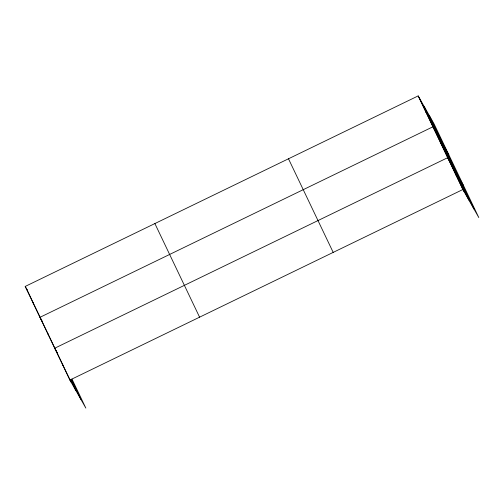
<?xml version="1.0" encoding="UTF-8"?>
<svg xmlns="http://www.w3.org/2000/svg" width="504" height="504" viewBox="0 0 504 504"><rect width="100%" height="100%" fill="white"/><g stroke="black" fill="none" stroke-linecap="round" stroke-linejoin="round"><path stroke-width="0.76" d="M71.959 379.027L85.838 408.089L69.905 380.048L25.2 286.436L418.163 95.911L434.095 123.953L478.8 217.564L462.867 189.523L418.163 95.911M69.905 380.048L462.867 189.523M425.54 111.353L426.674 113.35M448.85 154.841L432.917 126.8L39.955 317.325L42.588 321.962M440.294 142.248L441.422 144.238M463.598 185.737L447.672 157.695L54.709 348.22L57.714 353.518M455.269 173.609L456.404 175.6M25.2 286.436L26.334 288.427M27.455 290.411L26.706 289.088L33.371 303.169M32.577 301.877L33.333 303.206M47.332 332.772L48.46 334.763M62.307 364.134L63.435 366.125M429.213 115.353L473.918 208.971M424.179 106.495L468.884 200.113M419.296 97.902L464.001 191.52M288.483 158.779L333.194 252.397M154.879 223.562L199.584 317.173M71.373 379.43L80.955 399.496M70.636 379.569L75.921 390.638M33.705 303.874L71.039 382.038"/></g></svg>
